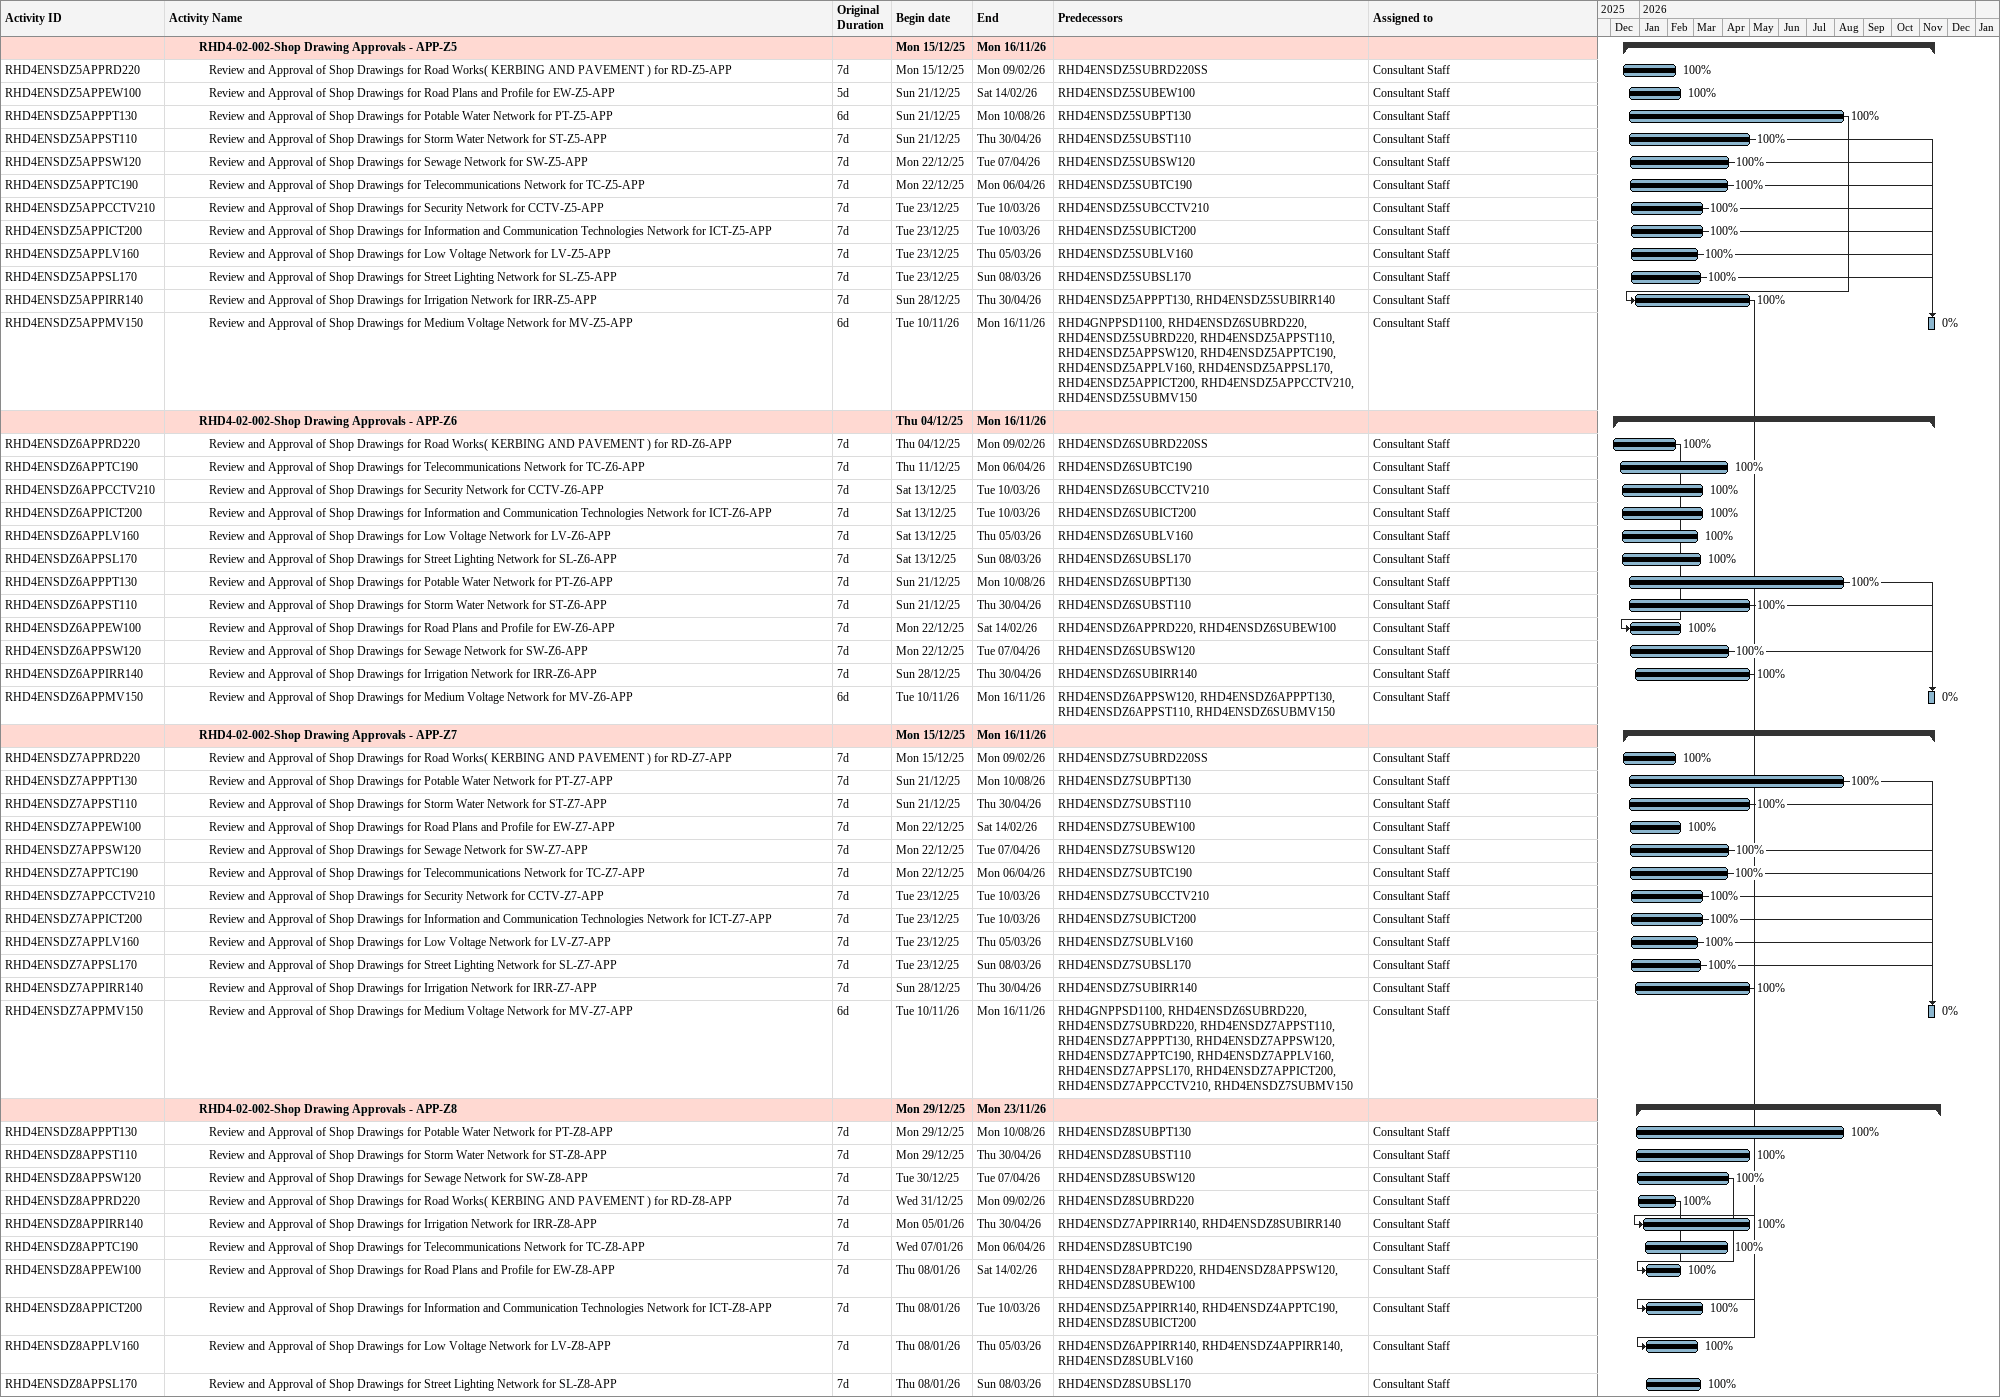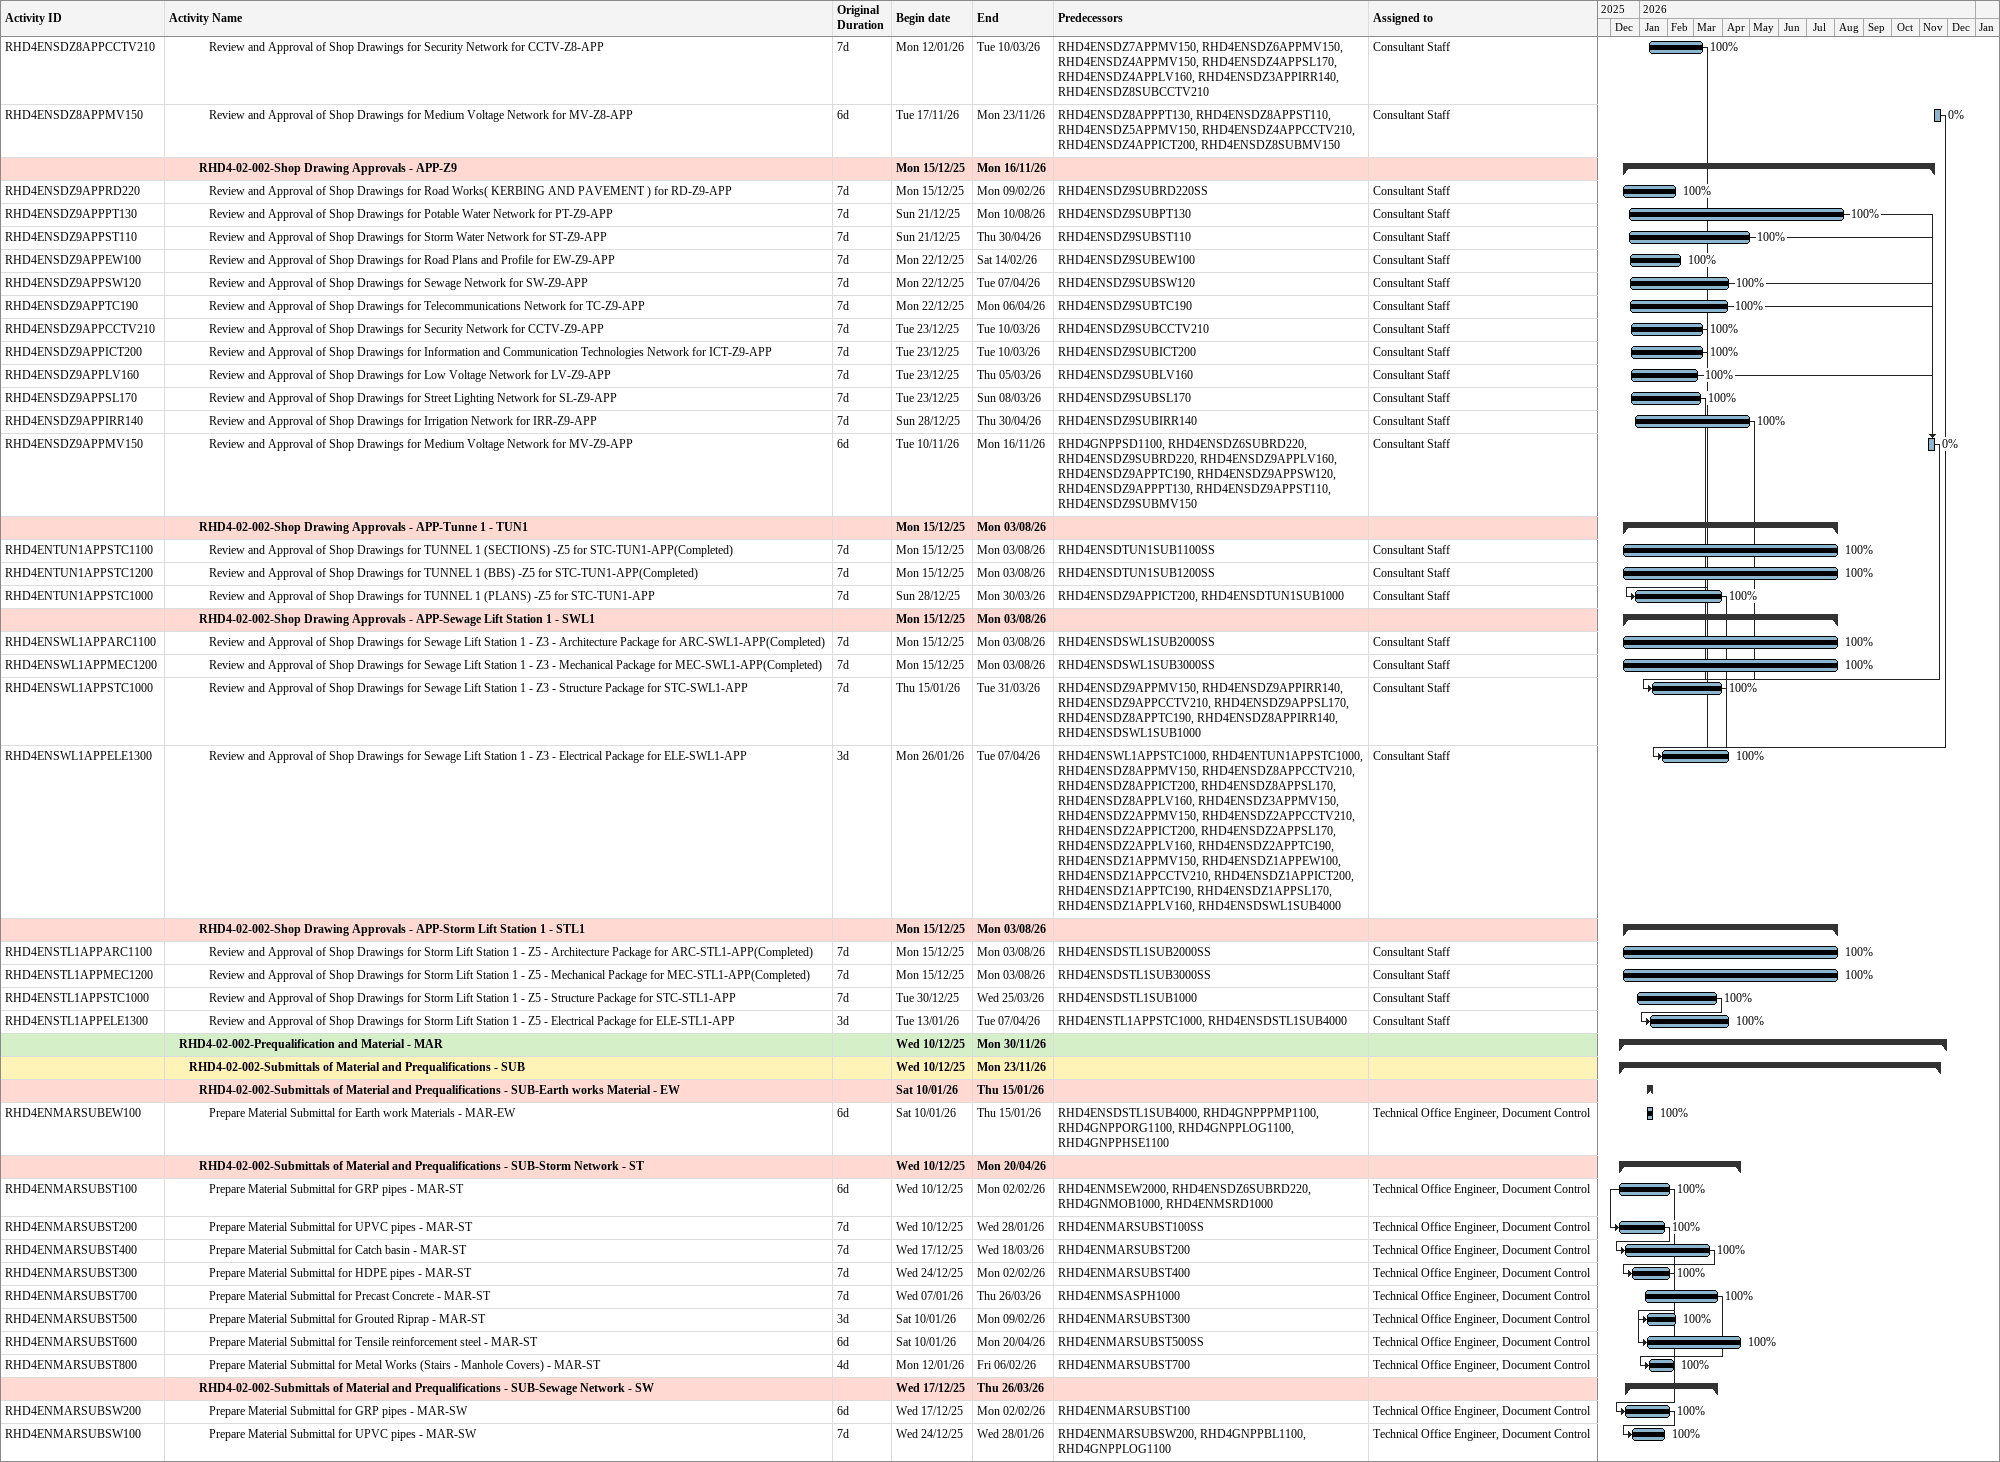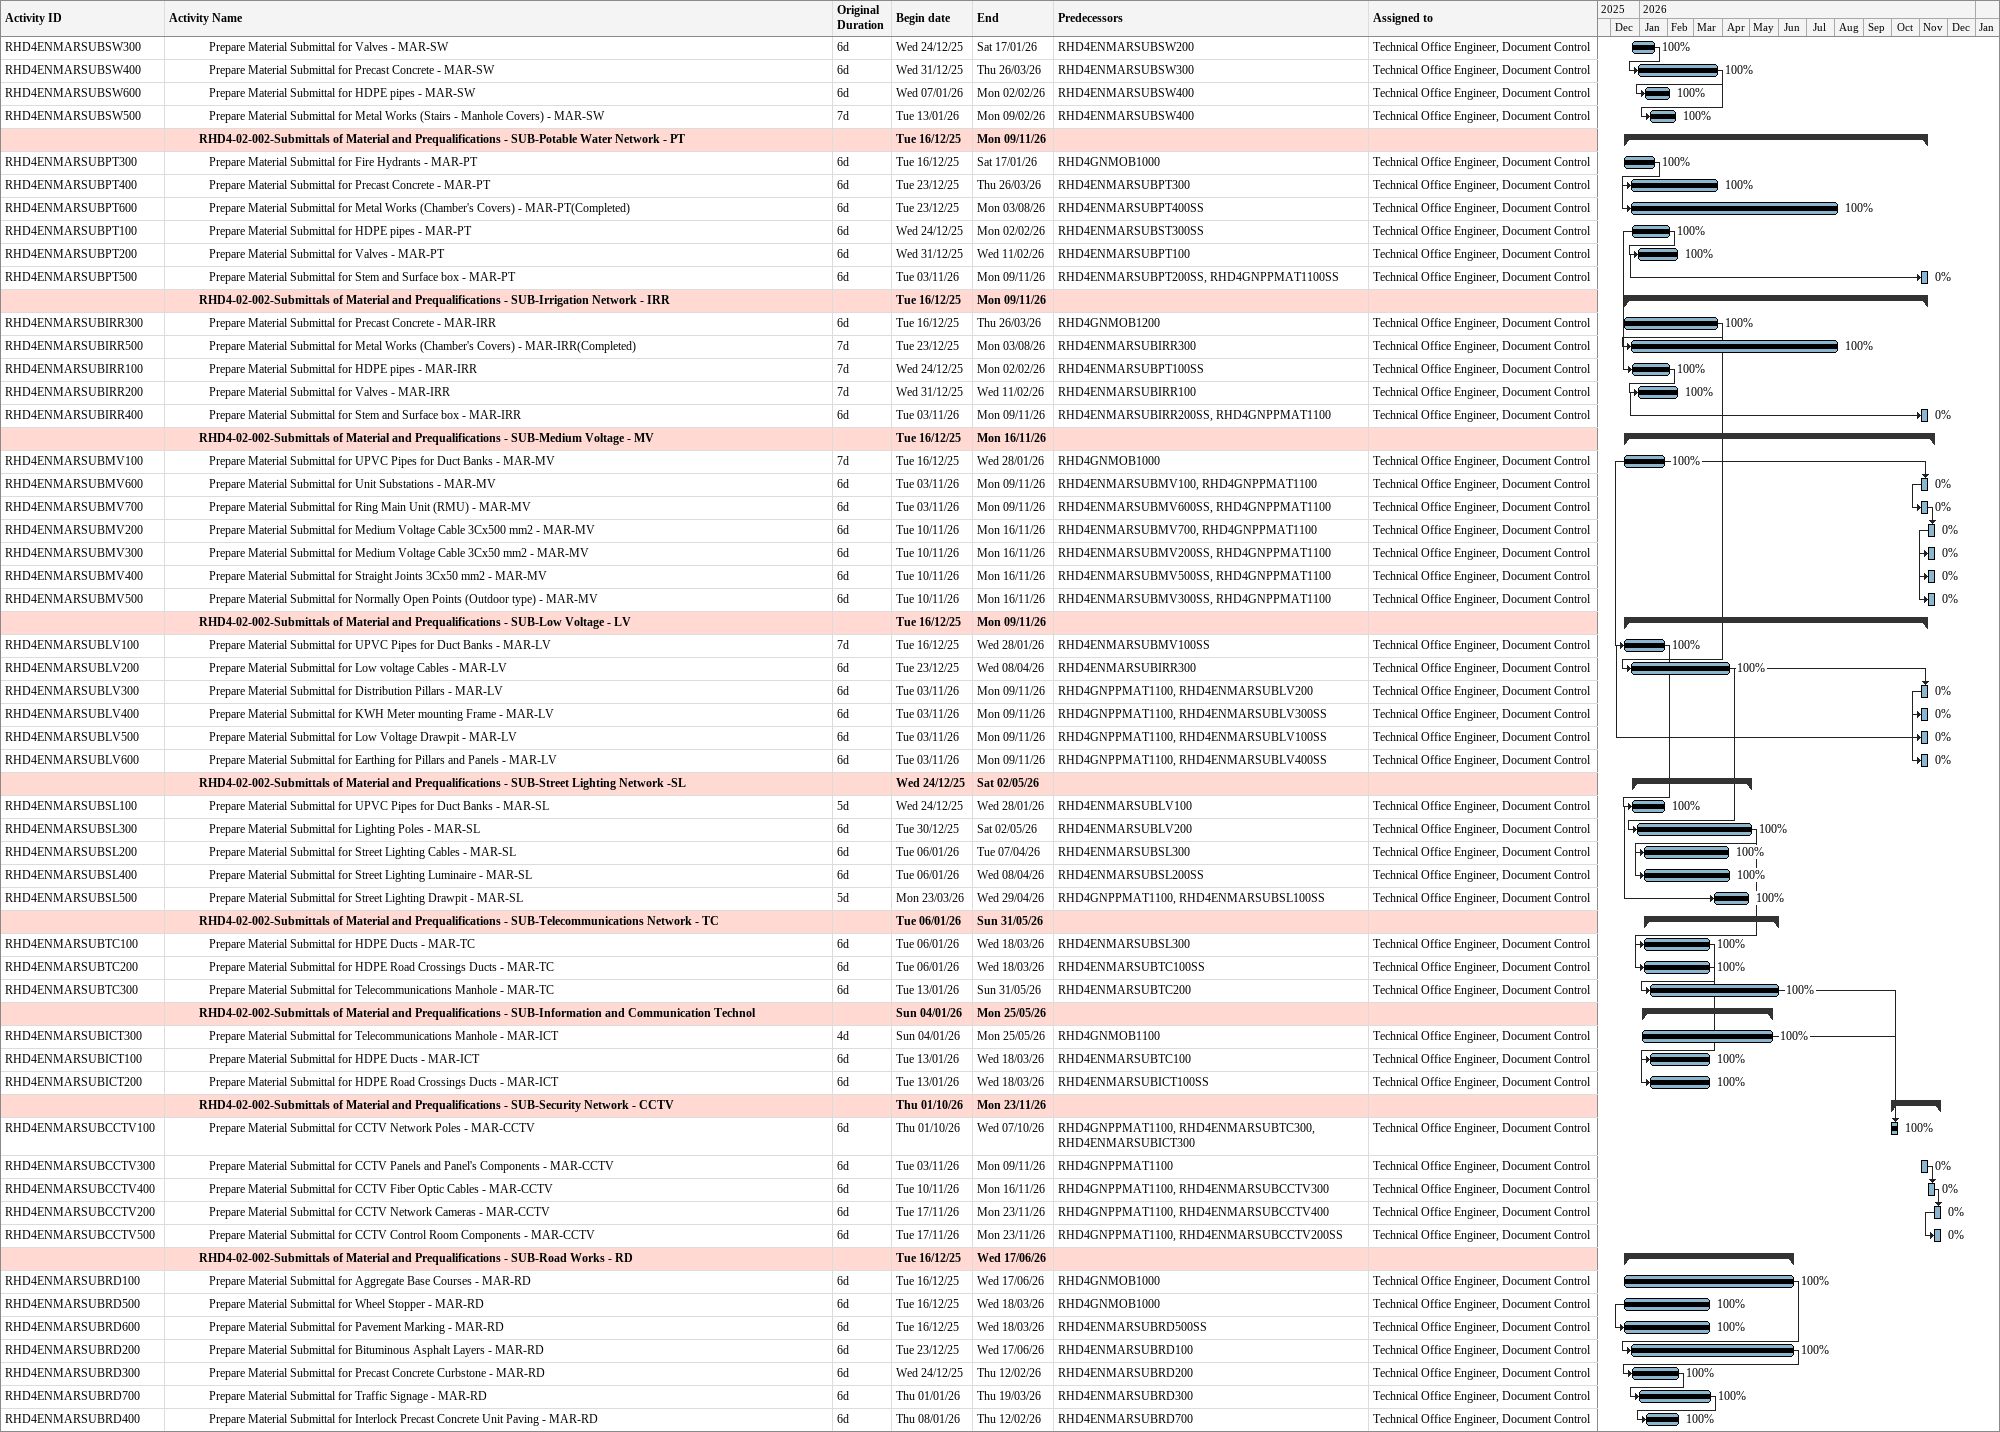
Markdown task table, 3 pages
| ID | Level | Task | Original duration | Start | Finish | Predecessors | Resources | % complete |
|---|---|---|---|---|---|---|---|---|
|  | 4 | **RHD4-02-002-Shop Drawing Approvals - APP-Z5** |  | 2025-12-15 | 2026-11-16 |  |  |  |
| RHD4ENSDZ5APPRD220 | 5 | Review and Approval of Shop Drawings for Road Works( KERBING AND PAVEMENT ) for RD-Z5-APP | 7d | 2025-12-15 | 2026-02-09 | RHD4ENSDZ5SUBRD220SS | Consultant Staff | 100 |
| RHD4ENSDZ5APPEW100 | 5 | Review and Approval of Shop Drawings for Road Plans and Profile for EW-Z5-APP | 5d | 2025-12-21 | 2026-02-14 | RHD4ENSDZ5SUBEW100 | Consultant Staff | 100 |
| RHD4ENSDZ5APPPT130 | 5 | Review and Approval of Shop Drawings for Potable Water Network for PT-Z5-APP | 6d | 2025-12-21 | 2026-08-10 | RHD4ENSDZ5SUBPT130 | Consultant Staff | 100 |
| RHD4ENSDZ5APPST110 | 5 | Review and Approval of Shop Drawings for Storm Water Network for ST-Z5-APP | 7d | 2025-12-21 | 2026-04-30 | RHD4ENSDZ5SUBST110 | Consultant Staff | 100 |
| RHD4ENSDZ5APPSW120 | 5 | Review and Approval of Shop Drawings for Sewage Network for SW-Z5-APP | 7d | 2025-12-22 | 2026-04-07 | RHD4ENSDZ5SUBSW120 | Consultant Staff | 100 |
| RHD4ENSDZ5APPTC190 | 5 | Review and Approval of Shop Drawings for Telecommunications Network for TC-Z5-APP | 7d | 2025-12-22 | 2026-04-06 | RHD4ENSDZ5SUBTC190 | Consultant Staff | 100 |
| RHD4ENSDZ5APPCCTV210 | 5 | Review and Approval of Shop Drawings for Security Network for CCTV-Z5-APP | 7d | 2025-12-23 | 2026-03-10 | RHD4ENSDZ5SUBCCTV210 | Consultant Staff | 100 |
| RHD4ENSDZ5APPICT200 | 5 | Review and Approval of Shop Drawings for Information and Communication Technologies Network for ICT-Z5-APP | 7d | 2025-12-23 | 2026-03-10 | RHD4ENSDZ5SUBICT200 | Consultant Staff | 100 |
| RHD4ENSDZ5APPLV160 | 5 | Review and Approval of Shop Drawings for Low Voltage Network for LV-Z5-APP | 7d | 2025-12-23 | 2026-03-05 | RHD4ENSDZ5SUBLV160 | Consultant Staff | 100 |
| RHD4ENSDZ5APPSL170 | 5 | Review and Approval of Shop Drawings for Street Lighting Network for SL-Z5-APP | 7d | 2025-12-23 | 2026-03-08 | RHD4ENSDZ5SUBSL170 | Consultant Staff | 100 |
| RHD4ENSDZ5APPIRR140 | 5 | Review and Approval of Shop Drawings for Irrigation Network for IRR-Z5-APP | 7d | 2025-12-28 | 2026-04-30 | RHD4ENSDZ5APPPT130, RHD4ENSDZ5SUBIRR140 | Consultant Staff | 100 |
| RHD4ENSDZ5APPMV150 | 5 | Review and Approval of Shop Drawings for Medium Voltage Network for MV-Z5-APP | 6d | 2026-11-10 | 2026-11-16 | RHD4GNPPSD1100, RHD4ENSDZ6SUBRD220, RHD4ENSDZ5SUBRD220, RHD4ENSDZ5APPST110, RHD4ENSDZ5APPSW120, RHD4ENSDZ5APPTC190, RHD4ENSDZ5APPLV160, RHD4ENSDZ5APPSL170, RHD4ENSDZ5APPICT200, RHD4ENSDZ5APPCCTV210, RHD4ENSDZ5SUBMV150 | Consultant Staff | 0 |
|  | 4 | **RHD4-02-002-Shop Drawing Approvals - APP-Z6** |  | 2025-12-04 | 2026-11-16 |  |  |  |
| RHD4ENSDZ6APPRD220 | 5 | Review and Approval of Shop Drawings for Road Works( KERBING AND PAVEMENT ) for RD-Z6-APP | 7d | 2025-12-04 | 2026-02-09 | RHD4ENSDZ6SUBRD220SS | Consultant Staff | 100 |
| RHD4ENSDZ6APPTC190 | 5 | Review and Approval of Shop Drawings for Telecommunications Network for TC-Z6-APP | 7d | 2025-12-11 | 2026-04-06 | RHD4ENSDZ6SUBTC190 | Consultant Staff | 100 |
| RHD4ENSDZ6APPCCTV210 | 5 | Review and Approval of Shop Drawings for Security Network for CCTV-Z6-APP | 7d | 2025-12-13 | 2026-03-10 | RHD4ENSDZ6SUBCCTV210 | Consultant Staff | 100 |
| RHD4ENSDZ6APPICT200 | 5 | Review and Approval of Shop Drawings for Information and Communication Technologies Network for ICT-Z6-APP | 7d | 2025-12-13 | 2026-03-10 | RHD4ENSDZ6SUBICT200 | Consultant Staff | 100 |
| RHD4ENSDZ6APPLV160 | 5 | Review and Approval of Shop Drawings for Low Voltage Network for LV-Z6-APP | 7d | 2025-12-13 | 2026-03-05 | RHD4ENSDZ6SUBLV160 | Consultant Staff | 100 |
| RHD4ENSDZ6APPSL170 | 5 | Review and Approval of Shop Drawings for Street Lighting Network for SL-Z6-APP | 7d | 2025-12-13 | 2026-03-08 | RHD4ENSDZ6SUBSL170 | Consultant Staff | 100 |
| RHD4ENSDZ6APPPT130 | 5 | Review and Approval of Shop Drawings for Potable Water Network for PT-Z6-APP | 7d | 2025-12-21 | 2026-08-10 | RHD4ENSDZ6SUBPT130 | Consultant Staff | 100 |
| RHD4ENSDZ6APPST110 | 5 | Review and Approval of Shop Drawings for Storm Water Network for ST-Z6-APP | 7d | 2025-12-21 | 2026-04-30 | RHD4ENSDZ6SUBST110 | Consultant Staff | 100 |
| RHD4ENSDZ6APPEW100 | 5 | Review and Approval of Shop Drawings for Road Plans and Profile for EW-Z6-APP | 7d | 2025-12-22 | 2026-02-14 | RHD4ENSDZ6APPRD220, RHD4ENSDZ6SUBEW100 | Consultant Staff | 100 |
| RHD4ENSDZ6APPSW120 | 5 | Review and Approval of Shop Drawings for Sewage Network for SW-Z6-APP | 7d | 2025-12-22 | 2026-04-07 | RHD4ENSDZ6SUBSW120 | Consultant Staff | 100 |
| RHD4ENSDZ6APPIRR140 | 5 | Review and Approval of Shop Drawings for Irrigation Network for IRR-Z6-APP | 7d | 2025-12-28 | 2026-04-30 | RHD4ENSDZ6SUBIRR140 | Consultant Staff | 100 |
| RHD4ENSDZ6APPMV150 | 5 | Review and Approval of Shop Drawings for Medium Voltage Network for MV-Z6-APP | 6d | 2026-11-10 | 2026-11-16 | RHD4ENSDZ6APPSW120, RHD4ENSDZ6APPPT130, RHD4ENSDZ6APPST110, RHD4ENSDZ6SUBMV150 | Consultant Staff | 0 |
|  | 4 | **RHD4-02-002-Shop Drawing Approvals - APP-Z7** |  | 2025-12-15 | 2026-11-16 |  |  |  |
| RHD4ENSDZ7APPRD220 | 5 | Review and Approval of Shop Drawings for Road Works( KERBING AND PAVEMENT ) for RD-Z7-APP | 7d | 2025-12-15 | 2026-02-09 | RHD4ENSDZ7SUBRD220SS | Consultant Staff | 100 |
| RHD4ENSDZ7APPPT130 | 5 | Review and Approval of Shop Drawings for Potable Water Network for PT-Z7-APP | 7d | 2025-12-21 | 2026-08-10 | RHD4ENSDZ7SUBPT130 | Consultant Staff | 100 |
| RHD4ENSDZ7APPST110 | 5 | Review and Approval of Shop Drawings for Storm Water Network for ST-Z7-APP | 7d | 2025-12-21 | 2026-04-30 | RHD4ENSDZ7SUBST110 | Consultant Staff | 100 |
| RHD4ENSDZ7APPEW100 | 5 | Review and Approval of Shop Drawings for Road Plans and Profile for EW-Z7-APP | 7d | 2025-12-22 | 2026-02-14 | RHD4ENSDZ7SUBEW100 | Consultant Staff | 100 |
| RHD4ENSDZ7APPSW120 | 5 | Review and Approval of Shop Drawings for Sewage Network for SW-Z7-APP | 7d | 2025-12-22 | 2026-04-07 | RHD4ENSDZ7SUBSW120 | Consultant Staff | 100 |
| RHD4ENSDZ7APPTC190 | 5 | Review and Approval of Shop Drawings for Telecommunications Network for TC-Z7-APP | 7d | 2025-12-22 | 2026-04-06 | RHD4ENSDZ7SUBTC190 | Consultant Staff | 100 |
| RHD4ENSDZ7APPCCTV210 | 5 | Review and Approval of Shop Drawings for Security Network for CCTV-Z7-APP | 7d | 2025-12-23 | 2026-03-10 | RHD4ENSDZ7SUBCCTV210 | Consultant Staff | 100 |
| RHD4ENSDZ7APPICT200 | 5 | Review and Approval of Shop Drawings for Information and Communication Technologies Network for ICT-Z7-APP | 7d | 2025-12-23 | 2026-03-10 | RHD4ENSDZ7SUBICT200 | Consultant Staff | 100 |
| RHD4ENSDZ7APPLV160 | 5 | Review and Approval of Shop Drawings for Low Voltage Network for LV-Z7-APP | 7d | 2025-12-23 | 2026-03-05 | RHD4ENSDZ7SUBLV160 | Consultant Staff | 100 |
| RHD4ENSDZ7APPSL170 | 5 | Review and Approval of Shop Drawings for Street Lighting Network for SL-Z7-APP | 7d | 2025-12-23 | 2026-03-08 | RHD4ENSDZ7SUBSL170 | Consultant Staff | 100 |
| RHD4ENSDZ7APPIRR140 | 5 | Review and Approval of Shop Drawings for Irrigation Network for IRR-Z7-APP | 7d | 2025-12-28 | 2026-04-30 | RHD4ENSDZ7SUBIRR140 | Consultant Staff | 100 |
| RHD4ENSDZ7APPMV150 | 5 | Review and Approval of Shop Drawings for Medium Voltage Network for MV-Z7-APP | 6d | 2026-11-10 | 2026-11-16 | RHD4GNPPSD1100, RHD4ENSDZ6SUBRD220, RHD4ENSDZ7SUBRD220, RHD4ENSDZ7APPST110, RHD4ENSDZ7APPPT130, RHD4ENSDZ7APPSW120, RHD4ENSDZ7APPTC190, RHD4ENSDZ7APPLV160, RHD4ENSDZ7APPSL170, RHD4ENSDZ7APPICT200, RHD4ENSDZ7APPCCTV210, RHD4ENSDZ7SUBMV150 | Consultant Staff | 0 |
|  | 4 | **RHD4-02-002-Shop Drawing Approvals - APP-Z8** |  | 2025-12-29 | 2026-11-23 |  |  |  |
| RHD4ENSDZ8APPPT130 | 5 | Review and Approval of Shop Drawings for Potable Water Network for PT-Z8-APP | 7d | 2025-12-29 | 2026-08-10 | RHD4ENSDZ8SUBPT130 | Consultant Staff | 100 |
| RHD4ENSDZ8APPST110 | 5 | Review and Approval of Shop Drawings for Storm Water Network for ST-Z8-APP | 7d | 2025-12-29 | 2026-04-30 | RHD4ENSDZ8SUBST110 | Consultant Staff | 100 |
| RHD4ENSDZ8APPSW120 | 5 | Review and Approval of Shop Drawings for Sewage Network for SW-Z8-APP | 7d | 2025-12-30 | 2026-04-07 | RHD4ENSDZ8SUBSW120 | Consultant Staff | 100 |
| RHD4ENSDZ8APPRD220 | 5 | Review and Approval of Shop Drawings for Road Works( KERBING AND PAVEMENT ) for RD-Z8-APP | 7d | 2025-12-31 | 2026-02-09 | RHD4ENSDZ8SUBRD220 | Consultant Staff | 100 |
| RHD4ENSDZ8APPIRR140 | 5 | Review and Approval of Shop Drawings for Irrigation Network for IRR-Z8-APP | 7d | 2026-01-05 | 2026-04-30 | RHD4ENSDZ7APPIRR140, RHD4ENSDZ8SUBIRR140 | Consultant Staff | 100 |
| RHD4ENSDZ8APPTC190 | 5 | Review and Approval of Shop Drawings for Telecommunications Network for TC-Z8-APP | 7d | 2026-01-07 | 2026-04-06 | RHD4ENSDZ8SUBTC190 | Consultant Staff | 100 |
| RHD4ENSDZ8APPEW100 | 5 | Review and Approval of Shop Drawings for Road Plans and Profile for EW-Z8-APP | 7d | 2026-01-08 | 2026-02-14 | RHD4ENSDZ8APPRD220, RHD4ENSDZ8APPSW120, RHD4ENSDZ8SUBEW100 | Consultant Staff | 100 |
| RHD4ENSDZ8APPICT200 | 5 | Review and Approval of Shop Drawings for Information and Communication Technologies Network for ICT-Z8-APP | 7d | 2026-01-08 | 2026-03-10 | RHD4ENSDZ5APPIRR140, RHD4ENSDZ4APPTC190, RHD4ENSDZ8SUBICT200 | Consultant Staff | 100 |
| RHD4ENSDZ8APPLV160 | 5 | Review and Approval of Shop Drawings for Low Voltage Network for LV-Z8-APP | 7d | 2026-01-08 | 2026-03-05 | RHD4ENSDZ6APPIRR140, RHD4ENSDZ4APPIRR140, RHD4ENSDZ8SUBLV160 | Consultant Staff | 100 |
| RHD4ENSDZ8APPSL170 | 5 | Review and Approval of Shop Drawings for Street Lighting Network for SL-Z8-APP | 7d | 2026-01-08 | 2026-03-08 | RHD4ENSDZ8SUBSL170 | Consultant Staff | 100 |
| RHD4ENSDZ8APPCCTV210 | 5 | Review and Approval of Shop Drawings for Security Network for CCTV-Z8-APP | 7d | 2026-01-12 | 2026-03-10 | RHD4ENSDZ7APPMV150, RHD4ENSDZ6APPMV150, RHD4ENSDZ4APPMV150, RHD4ENSDZ4APPSL170, RHD4ENSDZ4APPLV160, RHD4ENSDZ3APPIRR140, RHD4ENSDZ8SUBCCTV210 | Consultant Staff | 100 |
| RHD4ENSDZ8APPMV150 | 5 | Review and Approval of Shop Drawings for Medium Voltage Network for MV-Z8-APP | 6d | 2026-11-17 | 2026-11-23 | RHD4ENSDZ8APPPT130, RHD4ENSDZ8APPST110, RHD4ENSDZ5APPMV150, RHD4ENSDZ4APPCCTV210, RHD4ENSDZ4APPICT200, RHD4ENSDZ8SUBMV150 | Consultant Staff | 0 |
|  | 4 | **RHD4-02-002-Shop Drawing Approvals - APP-Z9** |  | 2025-12-15 | 2026-11-16 |  |  |  |
| RHD4ENSDZ9APPRD220 | 5 | Review and Approval of Shop Drawings for Road Works( KERBING AND PAVEMENT ) for RD-Z9-APP | 7d | 2025-12-15 | 2026-02-09 | RHD4ENSDZ9SUBRD220SS | Consultant Staff | 100 |
| RHD4ENSDZ9APPPT130 | 5 | Review and Approval of Shop Drawings for Potable Water Network for PT-Z9-APP | 7d | 2025-12-21 | 2026-08-10 | RHD4ENSDZ9SUBPT130 | Consultant Staff | 100 |
| RHD4ENSDZ9APPST110 | 5 | Review and Approval of Shop Drawings for Storm Water Network for ST-Z9-APP | 7d | 2025-12-21 | 2026-04-30 | RHD4ENSDZ9SUBST110 | Consultant Staff | 100 |
| RHD4ENSDZ9APPEW100 | 5 | Review and Approval of Shop Drawings for Road Plans and Profile for EW-Z9-APP | 7d | 2025-12-22 | 2026-02-14 | RHD4ENSDZ9SUBEW100 | Consultant Staff | 100 |
| RHD4ENSDZ9APPSW120 | 5 | Review and Approval of Shop Drawings for Sewage Network for SW-Z9-APP | 7d | 2025-12-22 | 2026-04-07 | RHD4ENSDZ9SUBSW120 | Consultant Staff | 100 |
| RHD4ENSDZ9APPTC190 | 5 | Review and Approval of Shop Drawings for Telecommunications Network for TC-Z9-APP | 7d | 2025-12-22 | 2026-04-06 | RHD4ENSDZ9SUBTC190 | Consultant Staff | 100 |
| RHD4ENSDZ9APPCCTV210 | 5 | Review and Approval of Shop Drawings for Security Network for CCTV-Z9-APP | 7d | 2025-12-23 | 2026-03-10 | RHD4ENSDZ9SUBCCTV210 | Consultant Staff | 100 |
| RHD4ENSDZ9APPICT200 | 5 | Review and Approval of Shop Drawings for Information and Communication Technologies Network for ICT-Z9-APP | 7d | 2025-12-23 | 2026-03-10 | RHD4ENSDZ9SUBICT200 | Consultant Staff | 100 |
| RHD4ENSDZ9APPLV160 | 5 | Review and Approval of Shop Drawings for Low Voltage Network for LV-Z9-APP | 7d | 2025-12-23 | 2026-03-05 | RHD4ENSDZ9SUBLV160 | Consultant Staff | 100 |
| RHD4ENSDZ9APPSL170 | 5 | Review and Approval of Shop Drawings for Street Lighting Network for SL-Z9-APP | 7d | 2025-12-23 | 2026-03-08 | RHD4ENSDZ9SUBSL170 | Consultant Staff | 100 |
| RHD4ENSDZ9APPIRR140 | 5 | Review and Approval of Shop Drawings for Irrigation Network for IRR-Z9-APP | 7d | 2025-12-28 | 2026-04-30 | RHD4ENSDZ9SUBIRR140 | Consultant Staff | 100 |
| RHD4ENSDZ9APPMV150 | 5 | Review and Approval of Shop Drawings for Medium Voltage Network for MV-Z9-APP | 6d | 2026-11-10 | 2026-11-16 | RHD4GNPPSD1100, RHD4ENSDZ6SUBRD220, RHD4ENSDZ9SUBRD220, RHD4ENSDZ9APPLV160, RHD4ENSDZ9APPTC190, RHD4ENSDZ9APPSW120, RHD4ENSDZ9APPPT130, RHD4ENSDZ9APPST110, RHD4ENSDZ9SUBMV150 | Consultant Staff | 0 |
|  | 4 | **RHD4-02-002-Shop Drawing Approvals - APP-Tunne 1 - TUN1** |  | 2025-12-15 | 2026-08-03 |  |  |  |
| RHD4ENTUN1APPSTC1100 | 5 | Review and Approval of Shop Drawings for TUNNEL 1 (SECTIONS) -Z5 for STC-TUN1-APP(Completed) | 7d | 2025-12-15 | 2026-08-03 | RHD4ENSDTUN1SUB1100SS | Consultant Staff | 100 |
| RHD4ENTUN1APPSTC1200 | 5 | Review and Approval of Shop Drawings for TUNNEL 1 (BBS) -Z5 for STC-TUN1-APP(Completed) | 7d | 2025-12-15 | 2026-08-03 | RHD4ENSDTUN1SUB1200SS | Consultant Staff | 100 |
| RHD4ENTUN1APPSTC1000 | 5 | Review and Approval of Shop Drawings for TUNNEL 1 (PLANS) -Z5 for STC-TUN1-APP | 7d | 2025-12-28 | 2026-03-30 | RHD4ENSDZ9APPICT200, RHD4ENSDTUN1SUB1000 | Consultant Staff | 100 |
|  | 4 | **RHD4-02-002-Shop Drawing Approvals - APP-Sewage Lift Station 1 - SWL1** |  | 2025-12-15 | 2026-08-03 |  |  |  |
| RHD4ENSWL1APPARC1100 | 5 | Review and Approval of Shop Drawings for Sewage Lift Station 1 - Z3 - Architecture Package for ARC-SWL1-APP(Completed) | 7d | 2025-12-15 | 2026-08-03 | RHD4ENSDSWL1SUB2000SS | Consultant Staff | 100 |
| RHD4ENSWL1APPMEC1200 | 5 | Review and Approval of Shop Drawings for Sewage Lift Station 1 - Z3 - Mechanical Package for MEC-SWL1-APP(Completed) | 7d | 2025-12-15 | 2026-08-03 | RHD4ENSDSWL1SUB3000SS | Consultant Staff | 100 |
| RHD4ENSWL1APPSTC1000 | 5 | Review and Approval of Shop Drawings for Sewage Lift Station 1 - Z3 - Structure Package for STC-SWL1-APP | 7d | 2026-01-15 | 2026-03-31 | RHD4ENSDZ9APPMV150, RHD4ENSDZ9APPIRR140, RHD4ENSDZ9APPCCTV210, RHD4ENSDZ9APPSL170, RHD4ENSDZ8APPTC190, RHD4ENSDZ8APPIRR140, RHD4ENSDSWL1SUB1000 | Consultant Staff | 100 |
| RHD4ENSWL1APPELE1300 | 5 | Review and Approval of Shop Drawings for Sewage Lift Station 1 - Z3 - Electrical Package for ELE-SWL1-APP | 3d | 2026-01-26 | 2026-04-07 | RHD4ENSWL1APPSTC1000, RHD4ENTUN1APPSTC1000, RHD4ENSDZ8APPMV150, RHD4ENSDZ8APPCCTV210, RHD4ENSDZ8APPICT200, RHD4ENSDZ8APPSL170, RHD4ENSDZ8APPLV160, RHD4ENSDZ3APPMV150, RHD4ENSDZ2APPMV150, RHD4ENSDZ2APPCCTV210, RHD4ENSDZ2APPICT200, RHD4ENSDZ2APPSL170, RHD4ENSDZ2APPLV160, RHD4ENSDZ2APPTC190, RHD4ENSDZ1APPMV150, RHD4ENSDZ1APPEW100, RHD4ENSDZ1APPCCTV210, RHD4ENSDZ1APPICT200, RHD4ENSDZ1APPTC190, RHD4ENSDZ1APPSL170, RHD4ENSDZ1APPLV160, RHD4ENSDSWL1SUB4000 | Consultant Staff | 100 |
|  | 4 | **RHD4-02-002-Shop Drawing Approvals - APP-Storm Lift Station 1 - STL1** |  | 2025-12-15 | 2026-08-03 |  |  |  |
| RHD4ENSTL1APPARC1100 | 5 | Review and Approval of Shop Drawings for Storm Lift Station 1 - Z5 - Architecture Package for ARC-STL1-APP(Completed) | 7d | 2025-12-15 | 2026-08-03 | RHD4ENSDSTL1SUB2000SS | Consultant Staff | 100 |
| RHD4ENSTL1APPMEC1200 | 5 | Review and Approval of Shop Drawings for Storm Lift Station 1 - Z5 - Mechanical Package for MEC-STL1-APP(Completed) | 7d | 2025-12-15 | 2026-08-03 | RHD4ENSDSTL1SUB3000SS | Consultant Staff | 100 |
| RHD4ENSTL1APPSTC1000 | 5 | Review and Approval of Shop Drawings for Storm Lift Station 1 - Z5 - Structure Package for STC-STL1-APP | 7d | 2025-12-30 | 2026-03-25 | RHD4ENSDSTL1SUB1000 | Consultant Staff | 100 |
| RHD4ENSTL1APPELE1300 | 5 | Review and Approval of Shop Drawings for Storm Lift Station 1 - Z5 - Electrical Package for ELE-STL1-APP | 3d | 2026-01-13 | 2026-04-07 | RHD4ENSTL1APPSTC1000, RHD4ENSDSTL1SUB4000 | Consultant Staff | 100 |
|  | 2 | **RHD4-02-002-Prequalification and Material - MAR** |  | 2025-12-10 | 2026-11-30 |  |  |  |
|  | 3 | **RHD4-02-002-Submittals of Material and Prequalifications - SUB** |  | 2025-12-10 | 2026-11-23 |  |  |  |
|  | 4 | **RHD4-02-002-Submittals of Material and Prequalifications - SUB-Earth works Material - EW** |  | 2026-01-10 | 2026-01-15 |  |  |  |
| RHD4ENMARSUBEW100 | 5 | Prepare Material Submittal for Earth work Materials - MAR-EW | 6d | 2026-01-10 | 2026-01-15 | RHD4ENSDSTL1SUB4000, RHD4GNPPPMP1100, RHD4GNPPORG1100, RHD4GNPPLOG1100, RHD4GNPPHSE1100 | Technical Office Engineer, Document Control | 100 |
|  | 4 | **RHD4-02-002-Submittals of Material and Prequalifications - SUB-Storm Network - ST** |  | 2025-12-10 | 2026-04-20 |  |  |  |
| RHD4ENMARSUBST100 | 5 | Prepare Material Submittal for GRP pipes - MAR-ST | 6d | 2025-12-10 | 2026-02-02 | RHD4ENMSEW2000, RHD4ENSDZ6SUBRD220, RHD4GNMOB1000, RHD4ENMSRD1000 | Technical Office Engineer, Document Control | 100 |
| RHD4ENMARSUBST200 | 5 | Prepare Material Submittal for UPVC pipes - MAR-ST | 7d | 2025-12-10 | 2026-01-28 | RHD4ENMARSUBST100SS | Technical Office Engineer, Document Control | 100 |
| RHD4ENMARSUBST400 | 5 | Prepare Material Submittal for Catch basin - MAR-ST | 7d | 2025-12-17 | 2026-03-18 | RHD4ENMARSUBST200 | Technical Office Engineer, Document Control | 100 |
| RHD4ENMARSUBST300 | 5 | Prepare Material Submittal for HDPE pipes - MAR-ST | 7d | 2025-12-24 | 2026-02-02 | RHD4ENMARSUBST400 | Technical Office Engineer, Document Control | 100 |
| RHD4ENMARSUBST700 | 5 | Prepare Material Submittal for Precast Concrete - MAR-ST | 7d | 2026-01-07 | 2026-03-26 | RHD4ENMSASPH1000 | Technical Office Engineer, Document Control | 100 |
| RHD4ENMARSUBST500 | 5 | Prepare Material Submittal for Grouted Riprap - MAR-ST | 3d | 2026-01-10 | 2026-02-09 | RHD4ENMARSUBST300 | Technical Office Engineer, Document Control | 100 |
| RHD4ENMARSUBST600 | 5 | Prepare Material Submittal for Tensile reinforcement steel - MAR-ST | 6d | 2026-01-10 | 2026-04-20 | RHD4ENMARSUBST500SS | Technical Office Engineer, Document Control | 100 |
| RHD4ENMARSUBST800 | 5 | Prepare Material Submittal for Metal Works (Stairs - Manhole Covers) - MAR-ST | 4d | 2026-01-12 | 2026-02-06 | RHD4ENMARSUBST700 | Technical Office Engineer, Document Control | 100 |
|  | 4 | **RHD4-02-002-Submittals of Material and Prequalifications - SUB-Sewage Network - SW** |  | 2025-12-17 | 2026-03-26 |  |  |  |
| RHD4ENMARSUBSW200 | 5 | Prepare Material Submittal for GRP pipes - MAR-SW | 6d | 2025-12-17 | 2026-02-02 | RHD4ENMARSUBST100 | Technical Office Engineer, Document Control | 100 |
| RHD4ENMARSUBSW100 | 5 | Prepare Material Submittal for UPVC pipes - MAR-SW | 7d | 2025-12-24 | 2026-01-28 | RHD4ENMARSUBSW200, RHD4GNPPBL1100, RHD4GNPPLOG1100 | Technical Office Engineer, Document Control | 100 |
| RHD4ENMARSUBSW300 | 5 | Prepare Material Submittal for Valves - MAR-SW | 6d | 2025-12-24 | 2026-01-17 | RHD4ENMARSUBSW200 | Technical Office Engineer, Document Control | 100 |
| RHD4ENMARSUBSW400 | 5 | Prepare Material Submittal for Precast Concrete - MAR-SW | 6d | 2025-12-31 | 2026-03-26 | RHD4ENMARSUBSW300 | Technical Office Engineer, Document Control | 100 |
| RHD4ENMARSUBSW600 | 5 | Prepare Material Submittal for HDPE pipes - MAR-SW | 6d | 2026-01-07 | 2026-02-02 | RHD4ENMARSUBSW400 | Technical Office Engineer, Document Control | 100 |
| RHD4ENMARSUBSW500 | 5 | Prepare Material Submittal for Metal Works (Stairs - Manhole Covers) - MAR-SW | 7d | 2026-01-13 | 2026-02-09 | RHD4ENMARSUBSW400 | Technical Office Engineer, Document Control | 100 |
|  | 4 | **RHD4-02-002-Submittals of Material and Prequalifications - SUB-Potable Water Network - PT** |  | 2025-12-16 | 2026-11-09 |  |  |  |
| RHD4ENMARSUBPT300 | 5 | Prepare Material Submittal for Fire Hydrants - MAR-PT | 6d | 2025-12-16 | 2026-01-17 | RHD4GNMOB1000 | Technical Office Engineer, Document Control | 100 |
| RHD4ENMARSUBPT400 | 5 | Prepare Material Submittal for Precast Concrete - MAR-PT | 6d | 2025-12-23 | 2026-03-26 | RHD4ENMARSUBPT300 | Technical Office Engineer, Document Control | 100 |
| RHD4ENMARSUBPT600 | 5 | Prepare Material Submittal for Metal Works (Chamber's Covers) - MAR-PT(Completed) | 6d | 2025-12-23 | 2026-08-03 | RHD4ENMARSUBPT400SS | Technical Office Engineer, Document Control | 100 |
| RHD4ENMARSUBPT100 | 5 | Prepare Material Submittal for HDPE pipes - MAR-PT | 6d | 2025-12-24 | 2026-02-02 | RHD4ENMARSUBST300SS | Technical Office Engineer, Document Control | 100 |
| RHD4ENMARSUBPT200 | 5 | Prepare Material Submittal for Valves - MAR-PT | 6d | 2025-12-31 | 2026-02-11 | RHD4ENMARSUBPT100 | Technical Office Engineer, Document Control | 100 |
| RHD4ENMARSUBPT500 | 5 | Prepare Material Submittal for Stem and Surface box - MAR-PT | 6d | 2026-11-03 | 2026-11-09 | RHD4ENMARSUBPT200SS, RHD4GNPPMAT1100SS | Technical Office Engineer, Document Control | 0 |
|  | 4 | **RHD4-02-002-Submittals of Material and Prequalifications - SUB-Irrigation Network - IRR** |  | 2025-12-16 | 2026-11-09 |  |  |  |
| RHD4ENMARSUBIRR300 | 5 | Prepare Material Submittal for Precast Concrete - MAR-IRR | 6d | 2025-12-16 | 2026-03-26 | RHD4GNMOB1200 | Technical Office Engineer, Document Control | 100 |
| RHD4ENMARSUBIRR500 | 5 | Prepare Material Submittal for Metal Works (Chamber's Covers) - MAR-IRR(Completed) | 7d | 2025-12-23 | 2026-08-03 | RHD4ENMARSUBIRR300 | Technical Office Engineer, Document Control | 100 |
| RHD4ENMARSUBIRR100 | 5 | Prepare Material Submittal for HDPE pipes - MAR-IRR | 7d | 2025-12-24 | 2026-02-02 | RHD4ENMARSUBPT100SS | Technical Office Engineer, Document Control | 100 |
| RHD4ENMARSUBIRR200 | 5 | Prepare Material Submittal for Valves - MAR-IRR | 7d | 2025-12-31 | 2026-02-11 | RHD4ENMARSUBIRR100 | Technical Office Engineer, Document Control | 100 |
| RHD4ENMARSUBIRR400 | 5 | Prepare Material Submittal for Stem and Surface box - MAR-IRR | 6d | 2026-11-03 | 2026-11-09 | RHD4ENMARSUBIRR200SS, RHD4GNPPMAT1100 | Technical Office Engineer, Document Control | 0 |
|  | 4 | **RHD4-02-002-Submittals of Material and Prequalifications - SUB-Medium Voltage - MV** |  | 2025-12-16 | 2026-11-16 |  |  |  |
| RHD4ENMARSUBMV100 | 5 | Prepare Material Submittal for UPVC Pipes for Duct Banks - MAR-MV | 7d | 2025-12-16 | 2026-01-28 | RHD4GNMOB1000 | Technical Office Engineer, Document Control | 100 |
| RHD4ENMARSUBMV600 | 5 | Prepare Material Submittal for Unit Substations - MAR-MV | 6d | 2026-11-03 | 2026-11-09 | RHD4ENMARSUBMV100, RHD4GNPPMAT1100 | Technical Office Engineer, Document Control | 0 |
| RHD4ENMARSUBMV700 | 5 | Prepare Material Submittal for Ring Main Unit (RMU) - MAR-MV | 6d | 2026-11-03 | 2026-11-09 | RHD4ENMARSUBMV600SS, RHD4GNPPMAT1100 | Technical Office Engineer, Document Control | 0 |
| RHD4ENMARSUBMV200 | 5 | Prepare Material Submittal for Medium Voltage Cable 3Cx500 mm2 - MAR-MV | 6d | 2026-11-10 | 2026-11-16 | RHD4ENMARSUBMV700, RHD4GNPPMAT1100 | Technical Office Engineer, Document Control | 0 |
| RHD4ENMARSUBMV300 | 5 | Prepare Material Submittal for Medium Voltage Cable 3Cx50 mm2 - MAR-MV | 6d | 2026-11-10 | 2026-11-16 | RHD4ENMARSUBMV200SS, RHD4GNPPMAT1100 | Technical Office Engineer, Document Control | 0 |
| RHD4ENMARSUBMV400 | 5 | Prepare Material Submittal for Straight Joints 3Cx50 mm2 - MAR-MV | 6d | 2026-11-10 | 2026-11-16 | RHD4ENMARSUBMV500SS, RHD4GNPPMAT1100 | Technical Office Engineer, Document Control | 0 |
| RHD4ENMARSUBMV500 | 5 | Prepare Material Submittal for Normally Open Points (Outdoor type) - MAR-MV | 6d | 2026-11-10 | 2026-11-16 | RHD4ENMARSUBMV300SS, RHD4GNPPMAT1100 | Technical Office Engineer, Document Control | 0 |
|  | 4 | **RHD4-02-002-Submittals of Material and Prequalifications - SUB-Low Voltage - LV** |  | 2025-12-16 | 2026-11-09 |  |  |  |
| RHD4ENMARSUBLV100 | 5 | Prepare Material Submittal for UPVC Pipes for Duct Banks - MAR-LV | 7d | 2025-12-16 | 2026-01-28 | RHD4ENMARSUBMV100SS | Technical Office Engineer, Document Control | 100 |
| RHD4ENMARSUBLV200 | 5 | Prepare Material Submittal for Low voltage Cables - MAR-LV | 6d | 2025-12-23 | 2026-04-08 | RHD4ENMARSUBIRR300 | Technical Office Engineer, Document Control | 100 |
| RHD4ENMARSUBLV300 | 5 | Prepare Material Submittal for Distribution Pillars - MAR-LV | 6d | 2026-11-03 | 2026-11-09 | RHD4GNPPMAT1100, RHD4ENMARSUBLV200 | Technical Office Engineer, Document Control | 0 |
| RHD4ENMARSUBLV400 | 5 | Prepare Material Submittal for KWH Meter mounting Frame - MAR-LV | 6d | 2026-11-03 | 2026-11-09 | RHD4GNPPMAT1100, RHD4ENMARSUBLV300SS | Technical Office Engineer, Document Control | 0 |
| RHD4ENMARSUBLV500 | 5 | Prepare Material Submittal for Low Voltage Drawpit - MAR-LV | 6d | 2026-11-03 | 2026-11-09 | RHD4GNPPMAT1100, RHD4ENMARSUBLV100SS | Technical Office Engineer, Document Control | 0 |
| RHD4ENMARSUBLV600 | 5 | Prepare Material Submittal for Earthing for Pillars and Panels - MAR-LV | 6d | 2026-11-03 | 2026-11-09 | RHD4GNPPMAT1100, RHD4ENMARSUBLV400SS | Technical Office Engineer, Document Control | 0 |
|  | 4 | **RHD4-02-002-Submittals of Material and Prequalifications - SUB-Street Lighting Network -SL** |  | 2025-12-24 | 2026-05-02 |  |  |  |
| RHD4ENMARSUBSL100 | 5 | Prepare Material Submittal for UPVC Pipes for Duct Banks - MAR-SL | 5d | 2025-12-24 | 2026-01-28 | RHD4ENMARSUBLV100 | Technical Office Engineer, Document Control | 100 |
| RHD4ENMARSUBSL300 | 5 | Prepare Material Submittal for Lighting Poles - MAR-SL | 6d | 2025-12-30 | 2026-05-02 | RHD4ENMARSUBLV200 | Technical Office Engineer, Document Control | 100 |
| RHD4ENMARSUBSL200 | 5 | Prepare Material Submittal for Street Lighting Cables - MAR-SL | 6d | 2026-01-06 | 2026-04-07 | RHD4ENMARSUBSL300 | Technical Office Engineer, Document Control | 100 |
| RHD4ENMARSUBSL400 | 5 | Prepare Material Submittal for Street Lighting Luminaire - MAR-SL | 6d | 2026-01-06 | 2026-04-08 | RHD4ENMARSUBSL200SS | Technical Office Engineer, Document Control | 100 |
| RHD4ENMARSUBSL500 | 5 | Prepare Material Submittal for Street Lighting Drawpit - MAR-SL | 5d | 2026-03-23 | 2026-04-29 | RHD4GNPPMAT1100, RHD4ENMARSUBSL100SS | Technical Office Engineer, Document Control | 100 |
|  | 4 | **RHD4-02-002-Submittals of Material and Prequalifications - SUB-Telecommunications Network - TC** |  | 2026-01-06 | 2026-05-31 |  |  |  |
| RHD4ENMARSUBTC100 | 5 | Prepare Material Submittal for HDPE Ducts - MAR-TC | 6d | 2026-01-06 | 2026-03-18 | RHD4ENMARSUBSL300 | Technical Office Engineer, Document Control | 100 |
| RHD4ENMARSUBTC200 | 5 | Prepare Material Submittal for HDPE Road Crossings Ducts - MAR-TC | 6d | 2026-01-06 | 2026-03-18 | RHD4ENMARSUBTC100SS | Technical Office Engineer, Document Control | 100 |
| RHD4ENMARSUBTC300 | 5 | Prepare Material Submittal for Telecommunications Manhole - MAR-TC | 6d | 2026-01-13 | 2026-05-31 | RHD4ENMARSUBTC200 | Technical Office Engineer, Document Control | 100 |
|  | 4 | **RHD4-02-002-Submittals of Material and Prequalifications - SUB-Information and Communication Technol** |  | 2026-01-04 | 2026-05-25 |  |  |  |
| RHD4ENMARSUBICT300 | 5 | Prepare Material Submittal for Telecommunications Manhole - MAR-ICT | 4d | 2026-01-04 | 2026-05-25 | RHD4GNMOB1100 | Technical Office Engineer, Document Control | 100 |
| RHD4ENMARSUBICT100 | 5 | Prepare Material Submittal for HDPE Ducts - MAR-ICT | 6d | 2026-01-13 | 2026-03-18 | RHD4ENMARSUBTC100 | Technical Office Engineer, Document Control | 100 |
| RHD4ENMARSUBICT200 | 5 | Prepare Material Submittal for HDPE Road Crossings Ducts - MAR-ICT | 6d | 2026-01-13 | 2026-03-18 | RHD4ENMARSUBICT100SS | Technical Office Engineer, Document Control | 100 |
|  | 4 | **RHD4-02-002-Submittals of Material and Prequalifications - SUB-Security Network - CCTV** |  | 2026-10-01 | 2026-11-23 |  |  |  |
| RHD4ENMARSUBCCTV100 | 5 | Prepare Material Submittal for CCTV Network Poles - MAR-CCTV | 6d | 2026-10-01 | 2026-10-07 | RHD4GNPPMAT1100, RHD4ENMARSUBTC300, RHD4ENMARSUBICT300 | Technical Office Engineer, Document Control | 100 |
| RHD4ENMARSUBCCTV300 | 5 | Prepare Material Submittal for CCTV Panels and Panel's Components - MAR-CCTV | 6d | 2026-11-03 | 2026-11-09 | RHD4GNPPMAT1100 | Technical Office Engineer, Document Control | 0 |
| RHD4ENMARSUBCCTV400 | 5 | Prepare Material Submittal for CCTV Fiber Optic Cables - MAR-CCTV | 6d | 2026-11-10 | 2026-11-16 | RHD4GNPPMAT1100, RHD4ENMARSUBCCTV300 | Technical Office Engineer, Document Control | 0 |
| RHD4ENMARSUBCCTV200 | 5 | Prepare Material Submittal for CCTV Network Cameras - MAR-CCTV | 6d | 2026-11-17 | 2026-11-23 | RHD4GNPPMAT1100, RHD4ENMARSUBCCTV400 | Technical Office Engineer, Document Control | 0 |
| RHD4ENMARSUBCCTV500 | 5 | Prepare Material Submittal for CCTV Control Room Components - MAR-CCTV | 6d | 2026-11-17 | 2026-11-23 | RHD4GNPPMAT1100, RHD4ENMARSUBCCTV200SS | Technical Office Engineer, Document Control | 0 |
|  | 4 | **RHD4-02-002-Submittals of Material and Prequalifications - SUB-Road Works - RD** |  | 2025-12-16 | 2026-06-17 |  |  |  |
| RHD4ENMARSUBRD100 | 5 | Prepare Material Submittal for Aggregate Base Courses - MAR-RD | 6d | 2025-12-16 | 2026-06-17 | RHD4GNMOB1000 | Technical Office Engineer, Document Control | 100 |
| RHD4ENMARSUBRD500 | 5 | Prepare Material Submittal for Wheel Stopper - MAR-RD | 6d | 2025-12-16 | 2026-03-18 | RHD4GNMOB1000 | Technical Office Engineer, Document Control | 100 |
| RHD4ENMARSUBRD600 | 5 | Prepare Material Submittal for Pavement Marking - MAR-RD | 6d | 2025-12-16 | 2026-03-18 | RHD4ENMARSUBRD500SS | Technical Office Engineer, Document Control | 100 |
| RHD4ENMARSUBRD200 | 5 | Prepare Material Submittal for Bituminous Asphalt Layers - MAR-RD | 6d | 2025-12-23 | 2026-06-17 | RHD4ENMARSUBRD100 | Technical Office Engineer, Document Control | 100 |
| RHD4ENMARSUBRD300 | 5 | Prepare Material Submittal for Precast Concrete Curbstone - MAR-RD | 6d | 2025-12-24 | 2026-02-12 | RHD4ENMARSUBRD200 | Technical Office Engineer, Document Control | 100 |
| RHD4ENMARSUBRD700 | 5 | Prepare Material Submittal for Traffic Signage - MAR-RD | 6d | 2026-01-01 | 2026-03-19 | RHD4ENMARSUBRD300 | Technical Office Engineer, Document Control | 100 |
| RHD4ENMARSUBRD400 | 5 | Prepare Material Submittal for Interlock Precast Concrete Unit Paving - MAR-RD | 6d | 2026-01-08 | 2026-02-12 | RHD4ENMARSUBRD700 | Technical Office Engineer, Document Control | 100 |
